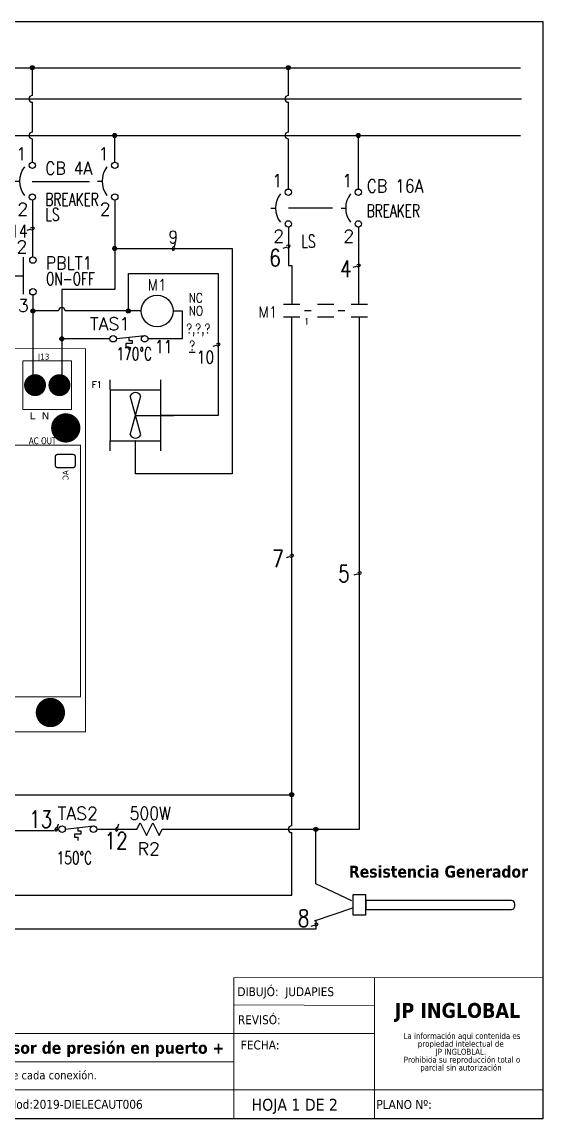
# Model space of a CAD drawing. Header units: millimetres. Extents: x 123.5 to 144.3, y 105.4 to 121.6.
# Drawn here: x 136.56 to 144.26, y 105.39 to 121.59 of the extents above; entities that cross this region are included whole.
import ezdxf
from ezdxf.enums import TextEntityAlignment as Align

# ---------------------------------------------------------------- set-up
doc = ezdxf.new("R2010")
doc.units = ezdxf.units.MM
doc.linetypes.add('CENTERX2', pattern=[20.32, 12.7, -2.54, 2.54, -2.54])
doc.linetypes.add('HIDDEN2', pattern=[0.1875, 0.125, -0.0625])
for name, color, linetype in [('BLK_12AWG', 7, 'Continuous'), ('CONTORNO', 179, 'Continuous'), ('DESC', 250, 'Continuous'), ('LINK', 9, 'Continuous'), ('MISC', 7, 'Continuous'), ('SYMS', 7, 'Continuous'), ('TAGS', 250, 'Continuous'), ('TERMS', 250, 'Continuous'), ('WIREFIXED', 7, 'Continuous'), ('WIRES', 7, 'Continuous'), ('XREF', 7, 'Continuous'), ('XREFCHILD', 134, 'Continuous')]:
    doc.layers.add(name, color=color, linetype=linetype)
doc.layers.add('WIRENO', color=7, linetype='Continuous', true_color=0x000000)
doc.styles.add('SLDTEXTSTYLE0', font='tahoma.ttf')
doc.styles.add('SLDTEXTSTYLE1', font='')
doc.styles.get("Standard").update_dxf_attribs({"font": 'tahoma.ttf'})
doc.styles.add('WD', font='romans.shx')
doc.styles.get('SLDTEXTSTYLE1').set_extended_font_data('Tahoma', bold=True)

# ---------------------------------------------------------------- blocks, each defined once
blk = doc.blocks.new('SW_NOTE_2')
at = {"layer": 'CONTORNO', "color": 0, "char_height": 1.0583, "attachment_point": 2, "style": 'SLDTEXTSTYLE0'}
for s, insert in [('La información aqui contenida es ', (10.29, 1.34)), ('propiedad intelectual de', (10.08, -0.07)), ('JP INGLOBLAL.', (10.1, -1.48)), ('Prohibida su reproducción total o ', (10.3, -2.89)), ('parcial sin autorización', (10.12, -4.3))]:
    blk.add_mtext(s, dxfattribs=dict(at, insert=insert))
blk = doc.blocks.new('EPAD')
at = {"const_width": 0.5}
blk.add_lwpolyline([(-0.25, 0, 1), (0.25, 0, 1)], format="xyb", close=True, dxfattribs=at)
blk = doc.blocks.new('DIELEC-AUT006')
at = {"const_width": 0.012}
for points in [[(145.777, 111.168), (155.775, 111.168), (155.775, 115.881), (145.777, 115.881), (145.777, 111.168)], [(145.777, 111.168), (155.775, 111.168), (155.775, 115.881), (145.777, 115.881), (145.777, 111.168)], [(145.777, 111.168), (155.775, 111.168), (155.775, 115.881), (145.777, 115.881), (145.777, 111.168)], [(155.005, 115.732), (155.005, 115.132)], [(155.005, 115.732), (155.605, 115.732)], [(155.005, 115.732), (155.005, 115.132)], [(155.005, 115.732), (155.605, 115.732)], [(155.005, 115.732), (155.005, 115.132)], [(155.005, 115.732), (155.605, 115.732)], [(155.605, 115.732), (155.605, 115.132)], [(155.605, 115.732), (155.605, 115.132)], [(155.605, 115.732), (155.605, 115.132)], [(155.005, 115.132), (155.605, 115.132)], [(155.005, 115.132), (155.605, 115.132)], [(155.005, 115.132), (155.605, 115.132)], [(154.109, 111.599), (155.716, 111.599), (155.716, 114.694), (154.109, 114.694), (154.109, 111.599)], [(154.109, 111.599), (155.716, 111.599), (155.716, 114.694), (154.109, 114.694), (154.109, 111.599)], [(154.109, 111.599), (155.716, 111.599), (155.716, 114.694), (154.109, 114.694), (154.109, 111.599)]]:
    blk.add_lwpolyline(points, dxfattribs=at)
blk.add_lwpolyline([(155.407, 114.442), (155.407, 114.556), (155.407, 114.561), (155.409, 114.566), (155.411, 114.57), (155.414, 114.574), (155.418, 114.577), (155.422, 114.58), (155.427, 114.581), (155.432, 114.582), (155.621, 114.582), (155.627, 114.581), (155.631, 114.58), (155.636, 114.577), (155.639, 114.574), (155.643, 114.57), (155.645, 114.566), (155.646, 114.561), (155.647, 114.556), (155.647, 114.442), (155.646, 114.437), (155.645, 114.432), (155.643, 114.428), (155.639, 114.424), (155.636, 114.421), (155.631, 114.418), (155.627, 114.417), (155.621, 114.417), (155.432, 114.417), (155.427, 114.417), (155.422, 114.418), (155.418, 114.421), (155.414, 114.424), (155.411, 114.428), (155.409, 114.432), (155.407, 114.437), (155.407, 114.442)], close=True)
at = {"zscale": 1.5}
for p, xscale, yscale in [((155.155, 115.432), 0.27, 0.27), ((155.455, 115.432), 0.27, 0.27), ((155.533, 114.906), 0.36, 0.36), ((155.344, 111.405), 0.36, 0.36)]:
    blk.add_blockref('EPAD', p, dxfattribs=dict(at, xscale=xscale, yscale=yscale))
for s, height, width, p in [('J13', 0.072, 1.041667, (155.192, 115.747)), ('J13', 0.072, 1.041667, (155.192, 115.747)), ('J13', 0.072, 1.041667, (155.192, 115.747)), ('L  N', 0.084, 1.25, (155.09, 115.013)), ('L  N', 0.084, 1.25, (155.09, 115.013)), ('L  N', 0.084, 1.25, (155.09, 115.013)), ('AC OUT', 0.084, 0.892857, (155.078, 114.706)), ('AC OUT', 0.084, 0.892857, (155.078, 114.706)), ('AC OUT', 0.084, 0.892857, (155.078, 114.706))]:
    blk.add_text(s, height=height, dxfattribs=dict(width=width)).set_placement(p)
at = {"text_generation_flag": 2, "width": 1.041667}
blk.add_text('AC', height=0.072, rotation=90, dxfattribs=at).set_placement((155.566, 114.385))
blk.add_text('AC', height=0.072, rotation=90, dxfattribs=at).set_placement((155.566, 114.385))
blk.add_text('AC', height=0.072, rotation=90, dxfattribs=at).set_placement((155.566, 114.385))
blk = doc.blocks.new('VCB1')
at = {"linetype": 'HIDDEN2'}
blk.add_line((-0.171, 0), (-0.125, 0), dxfattribs=at)
for centre in [(0, 0.156), (0, -0.156)]:
    blk.add_circle(centre, 0.0312)
blk.add_arc((0.109, 0), 0.234, 143.1301, 216.8699)
at = {"style": 'WD'}
for tag, p, width in [('INST', (0.219, 0.388), 0.7), ('LOC', (0.219, 0.219), 0.7), ('TAG1', (0.127, 0.064), 0.9), ('XREF', (0.129, -0.09), 0.7), ('DESC1', (0.129, -0.242), 0.7), ('DESC2', (0.129, -0.389), 0.7)]:
    blk.add_attdef(tag, p, '', height=0.125, dxfattribs=dict(at, width=width))
at = {"linetype": 'Continuous', "style": 'WD'}
for tag, height, flags, p in [('TERM01', 0.125, 8, (-0.055, 0.207)), ('MFG', 0.01, 9, (-0.142, -0.088)), ('CAT', 0.01, 9, (-0.142, -0.073))]:
    blk.add_attdef(tag, text='', height=height, dxfattribs=dict(at, flags=flags)).set_placement(p, align=Align.RIGHT)
at = {"style": 'WD', "width": 0.7}
blk.add_attdef('RATING1', text='', height=0.125, dxfattribs=at).set_placement((-0.188, 0.062), align=Align.RIGHT)
at = {"color": 7, "style": 'WD', "flags": 1}
for tag, p in [('X2TERM01', (0, 0.188)), ('X8TERM02', (0, -0.188))]:
    blk.add_attdef(tag, p, '', height=0.0125, dxfattribs=at)
at = {"color": 7, "style": 'WD'}
for tag, p in [('X4LINK', (-0.25, 0)), ('X1LINK', (0, 0))]:
    blk.add_attdef(tag, p, '', height=0.01, dxfattribs=at)
at = {"linetype": 'Continuous', "style": 'WD', "flags": 9}
blk.add_attdef('ASSYCODE', text='', height=0.01, dxfattribs=at).set_placement((-0.153, -0.106), align=Align.CENTER)
at = {"style": 'WD', "flags": 9}
for tag, p in [('FAMILY', (-0.142, -0.036)), ('CONTACT', (-0.129, -0.129))]:
    blk.add_attdef(tag, text='', height=0.01, dxfattribs=at).set_placement(p, align=Align.RIGHT)
at = {"linetype": 'Continuous', "style": 'WD', "flags": 8}
blk.add_attdef('TERM02', text='', height=0.125, dxfattribs=at).set_placement((-0.041, -0.213), align=Align.TOP_RIGHT)
blk = doc.blocks.new('VPB11L')
for p, q in [((-0.094, 0.185), (-0.094, -0.18)), ((-0.202, 0), (-0.094, 0))]:
    blk.add_line(p, q)
for centre in [(0, 0.156), (0, -0.156)]:
    blk.add_circle(centre, 0.0312)
at = {"style": 'WD'}
for tag, p, width in [('INST', (0.127, 0.39), 0.7), ('LOC', (0.127, 0.221), 0.7), ('TAG1', (0.127, 0.064), 0.9), ('XREF', (0.129, -0.09), 0.7), ('DESC1', (0.129, -0.242), 0.7), ('DESC2', (0.129, -0.398), 0.7)]:
    blk.add_attdef(tag, p, '', height=0.125, dxfattribs=dict(at, width=width))
at = {"linetype": 'Continuous', "style": 'WD'}
for tag, height, flags, p in [('TERM01', 0.125, 8, (-0.055, 0.222)), ('MFG', 0.01, 9, (-0.142, -0.088)), ('CAT', 0.01, 9, (-0.142, -0.073))]:
    blk.add_attdef(tag, text='', height=height, dxfattribs=dict(at, flags=flags)).set_placement(p, align=Align.RIGHT)
at = {"color": 7, "style": 'WD', "flags": 1}
for tag, p in [('X2TERM01', (0, 0.188)), ('X8TERM02', (0, -0.188))]:
    blk.add_attdef(tag, p, '', height=0.0125, dxfattribs=at)
at = {"color": 7, "style": 'WD'}
for tag, p in [('X4LINK', (-0.266, 0)), ('X1LINK', (0, 0))]:
    blk.add_attdef(tag, p, '', height=0.01, dxfattribs=at)
at = {"style": 'WD'}
for tag, flags, p in [('CONTACT', 1, (-0.142, -0.053)), ('FAMILY', 9, (-0.142, -0.036))]:
    blk.add_attdef(tag, text='', height=0.01, dxfattribs=dict(at, flags=flags)).set_placement(p, align=Align.RIGHT)
at = {"linetype": 'Continuous', "style": 'WD', "flags": 9}
blk.add_attdef('ASSYCODE', text='', height=0.01, dxfattribs=at).set_placement((-0.156, -0.111), align=Align.CENTER)
at = {"linetype": 'Continuous', "style": 'WD', "flags": 8}
blk.add_attdef('TERM02', text='', height=0.125, dxfattribs=at).set_placement((-0.041, -0.229), align=Align.TOP_RIGHT)
blk = doc.blocks.new('WDDOT')
for radius in [0.03, 0.0187, 0.00929]:
    blk.add_circle((0, 0), radius)
blk = doc.blocks.new('HMS1')
blk.add_circle((0, 0), 0.156)
at = {"style": 'WD'}
for tag, height, width, p in [('INST', 0.0625, 0.7, (0.006, 0.429)), ('LOC', 0.0625, 0.7, (0.006, 0.344)), ('TAG1', 0.109, 0.9, (0, 0.202))]:
    blk.add_attdef(tag, text='', height=height, dxfattribs=dict(at, width=width)).set_placement(p, align=Align.CENTER)
at = {"linetype": 'Continuous', "style": 'WD', "flags": 9}
blk.add_attdef('ASSYCODE', text='', height=0.01, dxfattribs=at).set_placement((0, 0.113), align=Align.CENTER)
at = {"style": 'WD', "flags": 9}
blk.add_attdef('FAMILY', text='', height=0.01, dxfattribs=at).set_placement((-0.005, 0.17), align=Align.CENTER)
at = {"linetype": 'Continuous', "style": 'WD', "flags": 1}
for tag, p in [('MFG', (0, 0.14)), ('CAT', (0, 0.159))]:
    blk.add_attdef(tag, text='', height=0.01, dxfattribs=at).set_placement(p, align=Align.MIDDLE)
at = {"style": 'WD'}
for tag, p, height, width in [('DESC1', (1.126, 0.06), 0.109, 0.9), ('DESC2', (1.126, -0.083), 0.109, 0.9), ('DESC3', (1.126, -0.226), 0.109, 0.9), ('XREFNO', (1.325, -0.393), 0.0938, 0.8), ('XREFNC', (1.315, -0.516), 0.0938, 0.8)]:
    blk.add_attdef(tag, p, '', height=height, dxfattribs=dict(at, width=width))
at = {"style": 'WD', "flags": 1}
for tag, p in [('X4TERM01', (-0.156, 0)), ('X1TERM02', (0.156, 0))]:
    blk.add_attdef(tag, p, '', height=0.0109, dxfattribs=at)
at = {"linetype": 'Continuous', "style": 'WD'}
blk.add_attdef('TERM01', text='', height=0.0625, dxfattribs=at).set_placement((-0.2, -0.035), align=Align.TOP_RIGHT)
blk.add_attdef('TERM02', text='', height=0.0625, dxfattribs=at).set_placement((0.2, -0.035), align=Align.TOP_LEFT)
at = {"style": 'WD', "width": 0.8, "flags": 8}
for tag, p in [('NO', (1.123, -0.393)), ('NC', (1.121, -0.516))]:
    blk.add_attdef(tag, p, '', height=0.0938, dxfattribs=at)
blk = doc.blocks.new('HTS12')
at = {"linetype": 'Continuous'}
blk.add_line((-0.123, 0.002), (0.159, 0.033), dxfattribs=at)
for p, q in [((0, 0.015), (0, -0.017)), ((0.031, -0.048), (-0.031, -0.048)), ((-0.031, -0.048), (-0.031, -0.079)), ((-0.031, -0.079), (0, -0.079)), ((0, -0.017), (0.031, -0.017)), ((0, -0.079), (0, -0.111)), ((0.031, -0.017), (0.031, -0.048))]:
    blk.add_line(p, q)
for centre in [(-0.155, 0), (0.155, 0)]:
    blk.add_circle(centre, 0.0322)
at = {"style": 'WD', "width": 0.7}
for tag, p in [('INST', (0, 0.732)), ('LOC', (0, 0.562)), ('DESC1', (0, 0.406)), ('DESC2', (0, 0.25)), ('XREF', (0, -0.314))]:
    blk.add_attdef(tag, text='', height=0.125, dxfattribs=at).set_placement(p, align=Align.CENTER)
at = {"style": 'WD'}
blk.add_attdef('TAG1', text='', height=0.125, dxfattribs=at).set_placement((0, 0.094), align=Align.CENTER)
for tag, p, height, flags in [('X4TERM01', (-0.188, 0), 0.0125, 1), ('FAMILY', (0.038, 0.037), 0.01, 9), ('CONTACT', (0.038, 0.02), 0.01, 1), ('X1TERM02', (0.188, 0), 0.0125, 1)]:
    blk.add_attdef(tag, p, '', height=height, dxfattribs=dict(at, flags=flags))
for tag, p in [('X2LINK', (0, 0.078)), ('X8LINK', (0, -0.141))]:
    blk.add_attdef(tag, p, '', height=0.01, dxfattribs=at)
at = {"linetype": 'Continuous', "style": 'WD', "flags": 9}
for tag, p in [('CAT', (0.063, -0.007)), ('ASSYCODE', (0.062, -0.047)), ('MFG', (0.063, -0.027))]:
    blk.add_attdef(tag, text='', height=0.01, dxfattribs=at).set_placement(p, align=Align.CENTER)
at = {"linetype": 'Continuous', "style": 'WD', "flags": 8}
blk.add_attdef('TERM01', text='', height=0.125, dxfattribs=at).set_placement((-0.25, -0.016), align=Align.TOP_RIGHT)
blk.add_attdef('TERM02', text='', height=0.125, dxfattribs=at).set_placement((0.25, -0.016), align=Align.TOP_LEFT)
at = {"style": 'WD', "width": 0.7}
for tag, p in [('RATING1', (0.275, -0.299)), ('WDTAGALT', (0.281, -0.466))]:
    blk.add_attdef(tag, p, '', height=0.125, dxfattribs=at)
blk = doc.blocks.new('HM1_AXIAL_FLOW_FAN1')
for p, q in [((-0.5, 0.5), (-0.5, 0.7)), ((0.5, 0.5), (0.5, 0.7)), ((-0.5, 0.5), (0.5, 0.5)), ((-0.5, 0.5), (-0.5, -0.5)), ((0.5, -0.5), (0.5, 0.5)), ((-0.104, -0.386), (0.104, 0.386)), ((0.104, -0.386), (-0.104, 0.386)), ((0, 0), (0.75, 0)), ((-0.5, -0.5), (0.5, -0.5)), ((-0.5, -0.7), (-0.5, -0.5)), ((0.5, -0.7), (0.5, -0.5))]:
    blk.add_line(p, q)
for centre, start, end in [((0, 0.333), 27.1247, 152.8753), ((0, -0.333), 207.1247, 332.8753)]:
    blk.add_arc(centre, 0.116, start, end)
at = {"style": 'WD'}
for tag, height, p in [('INST', 0.125, (-0.658, 0.914)), ('TAG1', 0.125, (-0.658, 0.544)), ('LOC', 0.125, (-0.66, 0.738)), ('TERM01', 0.0625, (-0.51, 0.016))]:
    blk.add_attdef(tag, text='', height=height, dxfattribs=at).set_placement(p, align=Align.RIGHT)
for tag, p, height in [('X2TERM04', (0, 0.5), 0.005), ('TERM04', (0.009, 0.51), 0.0625), ('X4TERM01', (-0.5, 0), 0.01), ('X1TERM03', (0.5, 0), 0.005), ('TERM03', (0.511, 0.012), 0.0625), ('RATING1', (0.549, -0.237), 0.125), ('DESC1', (0.549, -0.453), 0.125), ('X8TERM02', (0, -0.5), 0.005), ('TERM02', (0.002, -0.573), 0.0625), ('DESC2', (0.549, -0.637), 0.125), ('DESC3', (0.549, -0.827), 0.125), ('WDTAGALT', (0.569, -1.005), 0.125)]:
    blk.add_attdef(tag, p, '', height=height, dxfattribs=at)
blk.add_attdef('XREF', text='', height=0.0625, rotation=0.0625, dxfattribs=at).set_placement((0.726, 0.558), align=Align.TOP_CENTER)
at = {"style": 'WD', "flags": 1}
for tag, p in [('FAMILY', (-0.587, -0.278)), ('CAT', (-0.587, -0.322)), ('MFG', (-0.585, -0.353)), ('WDTYPE', (-0.572, -0.419)), ('ASSYCODE', (-0.557, -0.383))]:
    blk.add_attdef(tag, text='', height=0.01, dxfattribs=at).set_placement(p, align=Align.CENTER)
blk = doc.blocks.new('Resistencia')
at = {"layer": 'WIRENO'}
for p, q in [((112.31, 58.18), (107.01, 60.71)), ((112.43, 57.1), (106.77, 55.17))]:
    blk.add_line(p, q, dxfattribs=at)
blk.add_lwpolyline([(114.4, 59.08), (112.46, 59.08), (112.46, 56.11), (114.4, 56.11)], close=True, dxfattribs=at)
blk.add_lwpolyline([(135.9, 58.24), (114.42, 58.21), (114.42, 56.89), (135.9, 56.92, 0.414214), (136.4, 57.42), (136.4, 57.74, 0.414214)], format="xyb", close=True, dxfattribs=at)
blk = doc.blocks.new('HRE1')
for p, q in [((-0.125, 0), (-0.094, 0.062)), ((-0.094, 0.062), (-0.031, -0.062)), ((-0.031, -0.062), (0.031, 0.062)), ((0.031, 0.062), (0.094, -0.062)), ((0.094, -0.062), (0.125, 0))]:
    blk.add_line(p, q)
at = {"style": 'WD'}
for tag, width, p in [('INST', 0.7, (0, 0.888)), ('LOC', 0.7, (0, 0.719)), ('DESC1', 0.7, (0, 0.562)), ('DESC2', 0.7, (0, 0.406)), ('RATING1', 0.9, (0.006, 0.094))]:
    blk.add_attdef(tag, text='', height=0.125, dxfattribs=dict(at, width=width)).set_placement(p, align=Align.CENTER)
blk.add_attdef('TAG1', text='', height=0.125, dxfattribs=at).set_placement((0, 0.25), align=Align.CENTER)
for tag, p, height, flags in [('FAMILY', (0.205, 0.152), 0.01, 9), ('X4TERM01', (-0.125, 0), 0.0125, 1), ('X1TERM02', (0.125, 0), 0.0125, 1)]:
    blk.add_attdef(tag, p, '', height=height, dxfattribs=dict(at, flags=flags))
at = {"linetype": 'Continuous', "style": 'WD', "flags": 9}
for tag, p in [('CAT', (0.23, 0.108)), ('ASSYCODE', (0.219, 0.062)), ('MFG', (0.228, 0.089))]:
    blk.add_attdef(tag, text='', height=0.01, dxfattribs=at).set_placement(p, align=Align.CENTER)
at = {"linetype": 'Continuous', "style": 'WD', "flags": 8}
blk.add_attdef('TERM01', text='', height=0.125, dxfattribs=at).set_placement((-0.219, -0.031), align=Align.TOP_RIGHT)
blk.add_attdef('TERM02', text='', height=0.125, dxfattribs=at).set_placement((0.219, -0.031), align=Align.TOP_LEFT)
at = {"style": 'WD', "width": 0.9}
blk.add_attdef('RATING2', text='', height=0.125, dxfattribs=at).set_placement((0.006, -0.188), align=Align.TOP_CENTER)
blk = doc.blocks.new('VMS21')
at = {"linetype": 'Continuous'}
for p, q in [((-0.08, 0.062), (0.08, 0.062)), ((-0.08, -0.062), (0.08, -0.062))]:
    blk.add_line(p, q, dxfattribs=at)
at = {"style": 'WD'}
for tag, p, height, width in [('INST', (0.125, 0.179), 0.0625, 0.7), ('LOC', (0.125, 0.094), 0.0625, 0.7), ('TAG2', (0.127, -0.045), 0.109, 0.9), ('XREF', (0.129, -0.137), 0.0625, 0.7), ('DESC1', (0.129, -0.226), 0.0625, 0.7), ('DESC2', (0.129, -0.311), 0.0625, 0.7)]:
    blk.add_attdef(tag, p, '', height=height, dxfattribs=dict(at, width=width))
at = {"linetype": 'Continuous', "style": 'WD', "width": 0.9, "flags": 8}
blk.add_attdef('TERM01', text='', height=0.0625, dxfattribs=at).set_placement((-0.031, 0.125), align=Align.RIGHT)
at = {"style": 'WD'}
for tag, p, flags in [('FAMILY', (-0.181, 0.003), 9), ('CONTACT', (-0.181, -0.014), 1)]:
    blk.add_attdef(tag, p, '', height=0.01, dxfattribs=dict(at, flags=flags))
at = {"color": 7, "style": 'WD'}
for tag, p in [('X4LINK', (-0.141, 0)), ('X1LINK', (0.125, 0))]:
    blk.add_attdef(tag, p, '', height=0.01, dxfattribs=at)
at = {"color": 7, "style": 'WD', "flags": 1}
for tag, p in [('X2TERM01', (0, 0.062)), ('X8TERM02', (0, -0.062))]:
    blk.add_attdef(tag, p, '', height=0.0109, dxfattribs=at)
at = {"linetype": 'Continuous', "style": 'WD', "width": 0.9, "flags": 8}
blk.add_attdef('TERM02', text='', height=0.0625, dxfattribs=at).set_placement((-0.031, -0.125), align=Align.TOP_RIGHT)
blk = doc.blocks.new('WD_WNV')
at = {"style": 'WD', "flags": 1}
for tag, p in [('W01USER', (-0.0625, 0.0938)), ('W02USER', (-0.0625, 0.0859)), ('W03USER', (-0.0625, 0.0781)), ('W04USER', (-0.0625, 0.0703)), ('W05USER', (-0.0625, 0.0625)), ('W06USER', (-0.0625, 0.0547)), ('W07USER', (-0.0625, 0.0469)), ('W08USER', (-0.0625, 0.0391)), ('W09USER', (-0.0625, 0.0312)), ('W10USER', (-0.0625, 0.0234))]:
    blk.add_attdef(tag, text='', height=0.005, dxfattribs=at).set_placement(p, align=Align.CENTER)
at = {"linetype": 'Continuous', "style": 'WD', "width": 0.8}
blk.add_attdef('WIRENO', text='', height=0.125, dxfattribs=at).set_placement((-0.05, 0), align=Align.MIDDLE_RIGHT)
blk = doc.blocks.new('WD_WNH')
at = {"linetype": 'Continuous', "style": 'WD', "width": 0.8}
blk.add_attdef('WIRENO', text='', height=0.125, dxfattribs=at).set_placement((0, 0.0625), align=Align.CENTER)
at = {"style": 'WD', "flags": 1}
for tag, p in [('W01USER', (0, 0.0781)), ('W02USER', (0, 0.0703)), ('W03USER', (0, 0.0625)), ('W04USER', (0, 0.0547)), ('W05USER', (0, 0.0469)), ('W06USER', (0, 0.0391)), ('W07USER', (0, 0.0312)), ('W08USER', (0, 0.0234)), ('W09USER', (0, 0.0156)), ('W10USER', (0, 0.0078))]:
    blk.add_attdef(tag, text='', height=0.005, dxfattribs=at).set_placement(p, align=Align.CENTER)

msp = doc.modelspace()

# ---------------------------------------------------------------- linework, layer by layer
at = {"color": 7, "linetype": 'Continuous'}
for p, q in [((144.256, 121.59), (123.506, 121.59)), ((144.256, 105.405), (144.256, 121.59)), ((123.506, 105.405), (144.256, 105.405))]:
    msp.add_line(p, q, dxfattribs=at)
at = {"color": 7, "linetype": 'CENTERX2', "lineweight": 0}
for p in [(144.256, 108.823), (133.462, 105.405)]:
    msp.add_line(p, (144.256, 105.405), dxfattribs=at)
at = {"color": 7, "linetype": 'Continuous', "lineweight": 0}
for p, q in [((144.256, 107.486), (139.686, 107.478)), ((139.691, 107.486), (139.691, 105.394)), ((141.766, 107.486), (141.766, 105.397)), ((141.766, 107.071), (139.692, 107.079)), ((141.766, 106.656), (133.465, 106.656)), ((139.691, 106.241), (133.465, 106.241)), ((144.256, 105.826), (133.465, 105.826))]:
    msp.add_line(p, q, dxfattribs=at)
at = {"layer": 'BLK_12AWG'}
for p, q in [((125.548, 120.914), (143.923, 120.914)), ((136.715, 120.504), (136.715, 120.914)), ((140.495, 120.504), (140.495, 120.914)), ((125.562, 120.454), (143.937, 120.454)), ((136.715, 119.964), (136.715, 120.404)), ((140.495, 119.964), (140.495, 120.404)), ((125.548, 119.914), (143.923, 119.914)), ((136.715, 119.521), (136.715, 119.864)), ((137.932, 119.521), (137.932, 119.914)), ((140.495, 119.125), (140.495, 119.864)), ((141.529, 119.125), (141.529, 119.914))]:
    msp.add_line(p, q, dxfattribs=at)
for centre in [(136.715, 120.454), (140.495, 120.454), (136.715, 119.914), (140.495, 119.914)]:
    msp.add_arc(centre, 0.05, 90, 270, dxfattribs=at)
at = {"layer": 'LINK'}
for points in [[(136.712, 119.236), (137.559, 119.236)], [(140.499, 118.844), (141.149, 118.844)], [(140.731, 117.331), (140.831, 117.331)], [(141.231, 117.331), (141.331, 117.331)]]:
    msp.add_lwpolyline(points, dxfattribs=at)
at = {"layer": 'WIREFIXED'}
for points in [[(136.64, 118.516), (136.685, 118.531), (136.705, 118.521), (136.735, 118.531), (136.745, 118.55), (136.725, 118.56), (136.695, 118.55), (136.69, 118.541)], [(138.823, 118.321), (138.808, 118.275), (138.789, 118.265), (138.779, 118.236), (138.789, 118.216), (138.808, 118.226), (138.818, 118.256), (138.813, 118.265)], [(140.42, 118.253), (140.465, 118.268), (140.485, 118.258), (140.514, 118.268), (140.524, 118.288), (140.504, 118.297), (140.475, 118.288), (140.47, 118.278)], [(141.454, 117.968), (141.5, 117.983), (141.519, 117.973), (141.549, 117.983), (141.559, 118.003), (141.539, 118.013), (141.509, 118.003), (141.505, 117.993)], [(139.383, 116.805), (139.429, 116.82), (139.448, 116.81), (139.478, 116.82), (139.488, 116.84), (139.468, 116.85), (139.439, 116.84), (139.434, 116.83)], [(140.469, 113.685), (140.514, 113.7), (140.534, 113.69), (140.564, 113.7), (140.573, 113.719), (140.554, 113.729), (140.524, 113.719), (140.519, 113.71)], [(141.469, 113.43), (141.514, 113.445), (141.534, 113.435), (141.564, 113.445), (141.573, 113.465), (141.554, 113.475), (141.524, 113.465), (141.519, 113.455)], [(137.098, 109.748), (137.083, 109.703), (137.063, 109.693), (137.053, 109.663), (137.063, 109.643), (137.083, 109.653), (137.093, 109.683), (137.088, 109.693)], [(137.988, 109.748), (137.973, 109.703), (137.953, 109.693), (137.943, 109.663), (137.953, 109.643), (137.973, 109.653), (137.983, 109.683), (137.978, 109.693)], [(140.832, 108.243), (140.878, 108.258), (140.898, 108.248), (140.927, 108.258), (140.937, 108.278), (140.917, 108.288), (140.888, 108.278), (140.883, 108.268)]]:
    msp.add_lwpolyline(points, dxfattribs=at)
at = {"layer": 'WIRES'}
for p, q in [((136.715, 118.959), (136.715, 118.122)), ((137.932, 118.959), (137.932, 117.643)), ((140.495, 118.562), (140.495, 117.993)), ((141.529, 118.562), (141.529, 117.424)), ((137.932, 118.246), (139.665, 118.246)), ((139.665, 118.246), (139.665, 115.199)), ((140.495, 117.993), (140.544, 117.993)), ((140.544, 117.993), (140.544, 117.424)), ((138.133, 117.324), (138.133, 117.878)), ((138.133, 117.878), (139.458, 117.878)), ((139.458, 117.878), (139.458, 115.783)), ((137.932, 117.643), (137.15, 117.643)), ((137.15, 117.643), (137.15, 116.219)), ((136.723, 117.56), (136.723, 116.31)), ((137.1, 117.324), (136.723, 117.324)), ((138.324, 117.324), (137.2, 117.324)), ((138.792, 117.324), (138.927, 117.324)), ((138.927, 117.324), (138.927, 116.912)), ((140.544, 110.182), (140.544, 117.237)), ((141.544, 109.673), (141.544, 117.237)), ((137.86, 116.912), (137.15, 116.912)), ((138.927, 116.912), (138.422, 116.912)), ((139.458, 115.783), (138.614, 115.783)), ((138.239, 114.92), (138.239, 115.408)), ((139.665, 115.199), (139.665, 114.92)), ((139.665, 114.92), (138.239, 114.92)), ((134.859, 110.182), (140.544, 110.182)), ((140.544, 109.723), (140.544, 110.182)), ((137.042, 109.651), (136.299, 109.651)), ((137.042, 109.673), (137.105, 109.673)), ((137.667, 109.673), (138.259, 109.673)), ((138.634, 109.673), (141.544, 109.673)), ((140.901, 108.869), (140.901, 109.673)), ((140.544, 108.701), (140.544, 109.623)), ((134.875, 108.701), (140.544, 108.701)), ((136.333, 108.202), (140.907, 108.202)), ((140.907, 108.202), (140.907, 108.334))]:
    msp.add_line(p, q, dxfattribs=at)
for centre, start, end in [((137.15, 117.324), 0, 180), ((140.544, 109.673), 90, 270)]:
    msp.add_arc(centre, 0.05, start, end, dxfattribs=at)

# ---------------------------------------------------------------- block references
at = {"layer": 'CONTORNO', "color": 7, "xscale": 0.083, "yscale": 0.083, "zscale": 0.083}
msp.add_blockref('SW_NOTE_2', (142.204, 106.555), dxfattribs=at)
at = {"layer": 'DESC', "xscale": 1.2, "yscale": 1.2, "zscale": 1.2}
msp.add_blockref('DIELEC-AUT006', (-49.431, -22.29), dxfattribs=at)
at = {"layer": 'SYMS'}
for p in [(136.715, 120.914), (140.495, 120.914), (137.932, 119.914), (141.529, 119.914), (137.932, 118.246), (136.723, 117.324), (138.133, 117.324), (137.15, 116.912), (140.544, 110.182), (140.901, 109.673)]:
    msp.add_blockref('WDDOT', p, dxfattribs=at)
ref = msp.add_blockref('VCB1', (136.715, 119.24), dxfattribs=dict(at, xscale=1.5, yscale=1.5, zscale=1.5))
ref.add_attrib('DESC2', 'LS', (136.908, 118.656), dxfattribs={"layer": 'DESC', "height": 0.1875, "style": 'WD', "width": 0.7})
ref.add_attrib('DESC1', 'BREAKER', (136.908, 118.877), dxfattribs={"layer": 'DESC', "height": 0.1875, "style": 'WD', "width": 0.7})
ref.add_attrib('TAG1', 'CB 4A', (136.905, 119.337), dxfattribs={"layer": 'TAGS', "height": 0.1875, "style": 'WD', "width": 0.9})
ref.add_attrib('TERM02', '2', dxfattribs={"layer": 'TERMS', "linetype": 'Continuous', "height": 0.188, "style": 'WD', "flags": 8}).set_placement((136.654, 118.92), align=Align.TOP_RIGHT)
ref.add_attrib('TERM01', '1', dxfattribs={"layer": 'TERMS', "linetype": 'Continuous', "height": 0.188, "style": 'WD', "flags": 8}).set_placement((136.632, 119.55), align=Align.RIGHT)
ref = msp.add_blockref('VCB1', (137.932, 119.24), dxfattribs=dict(at, xscale=1.5, yscale=1.5, zscale=1.5))
ref.add_attrib('TERM02', '2', dxfattribs={"layer": 'TERMS', "linetype": 'Continuous', "height": 0.188, "style": 'WD', "flags": 8}).set_placement((137.871, 118.92), align=Align.TOP_RIGHT)
ref.add_attrib('TERM01', '1', dxfattribs={"layer": 'TERMS', "linetype": 'Continuous', "height": 0.188, "style": 'WD', "flags": 8}).set_placement((137.85, 119.55), align=Align.RIGHT)
ref = msp.add_blockref('VCB1', (140.495, 118.843), dxfattribs=dict(at, xscale=1.5, yscale=1.5, zscale=1.5))
ref.add_attrib('DESC2', 'LS', (140.688, 118.259), dxfattribs={"layer": 'DESC', "height": 0.1875, "style": 'WD', "width": 0.7})
ref.add_attrib('DESC1', 'BREAKER', (141.651, 118.71), dxfattribs={"layer": 'DESC', "height": 0.1875, "style": 'WD', "width": 0.7})
ref.add_attrib('TAG1', 'CB 16A', (141.651, 119.075), dxfattribs={"layer": 'TAGS', "height": 0.1875, "style": 'WD', "width": 0.9})
ref.add_attrib('TERM02', '2', dxfattribs={"layer": 'TERMS', "linetype": 'Continuous', "height": 0.188, "style": 'WD', "flags": 8}).set_placement((140.433, 118.523), align=Align.TOP_RIGHT)
ref.add_attrib('TERM01', '1', dxfattribs={"layer": 'TERMS', "linetype": 'Continuous', "height": 0.188, "style": 'WD', "flags": 8}).set_placement((140.412, 119.153), align=Align.RIGHT)
ref = msp.add_blockref('VCB1', (141.529, 118.843), dxfattribs=dict(at, xscale=1.5, yscale=1.5, zscale=1.5))
ref.add_attrib('TERM02', '2', dxfattribs={"layer": 'TERMS', "linetype": 'Continuous', "height": 0.188, "style": 'WD', "flags": 8}).set_placement((141.468, 118.523), align=Align.TOP_RIGHT)
ref.add_attrib('TERM01', '1', dxfattribs={"layer": 'TERMS', "linetype": 'Continuous', "height": 0.188, "style": 'WD', "flags": 8}).set_placement((141.447, 119.153), align=Align.RIGHT)
ref = msp.add_blockref('VPB11L', (136.723, 117.841), dxfattribs=dict(at, xscale=1.5, yscale=1.5, zscale=1.5))
ref.add_attrib('TERM02', '3', dxfattribs={"layer": 'TERMS', "linetype": 'Continuous', "height": 0.188, "style": 'WD', "flags": 8}).set_placement((136.662, 117.498), align=Align.TOP_RIGHT)
ref.add_attrib('TERM01', '2', dxfattribs={"layer": 'TERMS', "linetype": 'Continuous', "height": 0.188, "style": 'WD', "flags": 8}).set_placement((136.641, 118.175), align=Align.RIGHT)
ref.add_attrib('DESC1', 'ON-OFF', (136.917, 117.706), dxfattribs={"layer": 'DESC', "height": 0.1875, "style": 'WD', "width": 0.7})
ref.add_attrib('TAG1', 'PBLT1', (136.914, 117.938), dxfattribs={"layer": 'TAGS', "height": 0.1875, "style": 'WD', "width": 0.9})
ref = msp.add_blockref('HMS1', (138.558, 117.324), dxfattribs=dict(at, xscale=1.5, yscale=1.5, zscale=1.5))
ref.add_attrib('NC', 'NC', (139.024, 117.447), dxfattribs={"layer": 'MISC', "height": 0.1406, "style": 'WD', "width": 0.8, "flags": 8})
ref.add_attrib('NO', 'NO', (139.024, 117.255), dxfattribs={"layer": 'MISC', "height": 0.1406, "style": 'WD', "width": 0.8, "flags": 8})
ref.add_attrib('XREFNC', '%%u?%%u', (139.03, 116.743), dxfattribs={"layer": 'XREF', "height": 0.1406, "style": 'WD', "width": 0.8})
ref.add_attrib('XREFNO', '?,?,?', (138.986, 116.994), dxfattribs={"layer": 'XREF', "height": 0.1406, "style": 'WD', "width": 0.8})
ref.add_attrib('TAG1', 'M1', dxfattribs={"layer": 'TAGS', "height": 0.1641, "style": 'WD', "width": 0.9}).set_placement((138.558, 117.627), align=Align.CENTER)
ref = msp.add_blockref('VMS21', (140.544, 117.331), dxfattribs=dict(at, xscale=1.5, yscale=1.5, zscale=1.5))
ref.add_attrib('XREF', '1', (140.737, 117.125), dxfattribs={"layer": 'XREFCHILD', "height": 0.0938, "style": 'WD', "width": 0.7})
ref.add_attrib('TAG2', 'M1', (140.055, 117.226), dxfattribs={"layer": 'TAGS', "height": 0.1641, "style": 'WD', "width": 0.9})
at = {"layer": 'SYMS', "xscale": 1.5, "yscale": 1.5, "zscale": 1.5}
for p in [(141.044, 117.331), (141.544, 117.331)]:
    msp.add_blockref('VMS21', p, dxfattribs=at)
at = {"layer": 'SYMS'}
ref = msp.add_blockref('HTS12', (138.141, 116.914), dxfattribs=dict(at, xscale=1.5, yscale=1.5, zscale=1.5))
ref.add_attrib('DESC1', '170°C', dxfattribs={"layer": 'DESC', "height": 0.1875, "style": 'WD', "width": 0.7}).set_placement((138.22, 116.596), align=Align.CENTER)
ref.add_attrib('TAG1', 'TAS1', dxfattribs={"layer": 'TAGS', "height": 0.1875, "style": 'WD'}).set_placement((137.863, 117.041), align=Align.CENTER)
ref = msp.add_blockref('HM1_AXIAL_FLOW_FAN1', (138.239, 115.783), dxfattribs=dict(at, xscale=0.75, yscale=0.75, zscale=0.75))
ref.add_attrib('TAG1', 'F1', dxfattribs={"layer": 'TAGS', "height": 0.0938, "style": 'WD'}).set_placement((137.745, 116.191), align=Align.RIGHT)
ref.add_attrib('X4TERM01', '8', (137.864, 115.783), dxfattribs={"layer": 'MISC', "height": 0.0075, "style": 'WD'})
ref.add_attrib('X1TERM03', '10', (138.614, 115.783), dxfattribs={"layer": 'MISC', "height": 0.00375, "style": 'WD'})
ref.add_attrib('X8TERM02', '9', (138.239, 115.408), dxfattribs={"layer": 'MISC', "height": 0.00375, "style": 'WD'})
ref = msp.add_blockref('HTS12', (137.386, 109.673), dxfattribs=dict(at, xscale=1.5, yscale=1.5, zscale=1.5))
ref.add_attrib('DESC1', '150°C', dxfattribs={"layer": 'DESC', "height": 0.1875, "style": 'WD', "width": 0.7}).set_placement((137.336, 109.156), align=Align.CENTER)
ref.add_attrib('TAG1', 'TAS2', dxfattribs={"layer": 'TAGS', "height": 0.1875, "style": 'WD'}).set_placement((137.386, 109.814), align=Align.CENTER)
ref = msp.add_blockref('HRE1', (138.446, 109.673), dxfattribs=dict(at, xscale=1.5, yscale=1.5, zscale=1.5))
ref.add_attrib('RATING1', '500W', dxfattribs={"layer": 'MISC', "height": 0.1875, "style": 'WD', "width": 0.9}).set_placement((138.455, 109.814), align=Align.CENTER)
ref.add_attrib('TAG1', 'R2', dxfattribs={"layer": 'TAGS', "height": 0.1875, "style": 'WD'}).set_placement((138.434, 109.289), align=Align.CENTER)
at = {"layer": 'WIREFIXED'}
ref = msp.add_blockref('WD_WNV', (136.774, 118.522), dxfattribs=dict(at, xscale=1.5, yscale=1.5, zscale=1.5))
ref.add_attrib('WIRENOF', '14', dxfattribs={"linetype": 'Continuous', "height": 0.1875, "style": 'WD', "width": 0.8}).set_placement((136.645, 118.504), align=Align.MIDDLE_RIGHT)
ref = msp.add_blockref('WD_WNH', (138.777, 118.117), dxfattribs=dict(at, xscale=1.5, yscale=1.5, zscale=1.5))
ref.add_attrib('WIRENOF', '9', dxfattribs={"linetype": 'Continuous', "height": 0.188, "style": 'WD', "width": 0.8}).set_placement((138.795, 118.264), align=Align.BOTTOM_CENTER)
ref = msp.add_blockref('WD_WNV', (140.555, 118.133), dxfattribs=dict(at, xscale=2, yscale=2, zscale=2))
ref.add_attrib('WIRENOF', '6', dxfattribs={"linetype": 'Continuous', "height": 0.25, "style": 'WD', "width": 0.8}).set_placement((140.384, 118.109), align=Align.MIDDLE_RIGHT)
ref = msp.add_blockref('WD_WNV', (141.601, 117.97), dxfattribs=dict(at, xscale=2, yscale=2, zscale=2))
ref.add_attrib('WIRENOF', '4', dxfattribs={"linetype": 'Continuous', "height": 0.25, "style": 'WD', "width": 0.8}).set_placement((141.43, 117.946), align=Align.MIDDLE_RIGHT)
ref = msp.add_blockref('WD_WNV', (138.911, 116.815), dxfattribs=dict(at, xscale=1.5, yscale=1.5, zscale=1.5))
ref.add_attrib('WIRENOF', '11', dxfattribs={"linetype": 'Continuous', "height": 0.1875, "style": 'WD', "width": 0.8}).set_placement((138.783, 116.797), align=Align.MIDDLE_RIGHT)
ref = msp.add_blockref('WD_WNV', (139.527, 116.659), dxfattribs=dict(at, xscale=1.5, yscale=1.5, zscale=1.5))
ref.add_attrib('WIRENOF', '10', dxfattribs={"linetype": 'Continuous', "height": 0.1875, "style": 'WD', "width": 0.8}).set_placement((139.399, 116.642), align=Align.MIDDLE_RIGHT)
ref = msp.add_blockref('WD_WNV', (140.599, 113.689), dxfattribs=dict(at, xscale=2, yscale=2, zscale=2))
ref.add_attrib('WIRENOF', '7', dxfattribs={"linetype": 'Continuous', "height": 0.25, "style": 'WD', "width": 0.8}).set_placement((140.428, 113.666), align=Align.MIDDLE_RIGHT)
ref = msp.add_blockref('WD_WNV', (141.572, 113.47), dxfattribs=dict(at, xscale=2, yscale=2, zscale=2))
ref.add_attrib('WIRENOF', '5', dxfattribs={"linetype": 'Continuous', "height": 0.25, "style": 'WD', "width": 0.8}).set_placement((141.401, 113.446), align=Align.MIDDLE_RIGHT)
ref = msp.add_blockref('WD_WNH', (136.813, 109.424), dxfattribs=dict(at, xscale=2, yscale=2, zscale=2))
ref.add_attrib('WIRENOF', '13', dxfattribs={"linetype": 'Continuous', "height": 0.25, "style": 'WD', "width": 0.8}).set_placement((136.837, 109.62), align=Align.BOTTOM_CENTER)
ref = msp.add_blockref('WD_WNH', (137.928, 109.107), dxfattribs=dict(at, xscale=2, yscale=2, zscale=2))
ref.add_attrib('WIRENOF', '12', dxfattribs={"linetype": 'Continuous', "height": 0.25, "style": 'WD', "width": 0.8}).set_placement((137.952, 109.303), align=Align.BOTTOM_CENTER)
ref = msp.add_blockref('WD_WNV', (140.976, 108.382), dxfattribs=dict(at, xscale=2, yscale=2, zscale=2))
ref.add_attrib('WIRENOF', '8', dxfattribs={"linetype": 'Continuous', "height": 0.25, "style": 'WD', "width": 0.8}).set_placement((140.805, 108.359), align=Align.MIDDLE_RIGHT)
at = {"layer": 'WIRENO', "xscale": 0.1, "yscale": 0.1, "zscale": 0.1}
msp.add_blockref('Resistencia', (130.199, 102.798), dxfattribs=at)

# ---------------------------------------------------------------- texts
at = {"color": 7, "linetype": 'Continuous', "lineweight": 0, "attachment_point": 1, "style": 'SLDTEXTSTYLE0'}
for s, insert, char_height in [('REVISÓ:', (139.749, 106.927), 0.1318), ('FECHA:', (139.792, 106.554), 0.1318), ('NOTA: Cablear de acuerdo a potencia de cada conexión.', (133.505, 106.105), 0.1245), ('\\pi-0.39529,l0.52705,t1.0541;NOMBRE:^IConexiones Autoclave Mod:2019-DIELECAUT006', (133.515, 105.678), 0.13176), ('HOJA 1 DE 2', (139.953, 105.694), 0.17568), ('PLANO Nº:', (141.795, 105.676), 0.1318)]:
    msp.add_mtext(s, dxfattribs=dict(at, insert=insert, char_height=char_height))
at = {"layer": 'CONTORNO', "color": 7}
for s, insert, char_height, attachment_point, style in [('Resistencia Generador', (142.711, 109.135), 0.17568, 2, 'SLDTEXTSTYLE1'), ('DIBUJÓ:  JUDAPIES', (139.743, 107.341), 0.13176, 1, 'SLDTEXTSTYLE0'), ('    Conectar Manguera Sensor de presión en puerto +', (136.437, 106.534), 0.17568, 2, 'SLDTEXTSTYLE1')]:
    msp.add_mtext(s, dxfattribs=dict(at, insert=insert, char_height=char_height, attachment_point=attachment_point, style=style))
at = {"layer": 'CONTORNO', "insert": (142.067, 107.108), "char_height": 0.2196, "attachment_point": 1, "style": 'SLDTEXTSTYLE1'}
msp.add_mtext('JP INGLOBAL', dxfattribs=at)

doc.saveas('drawing.dxf')
